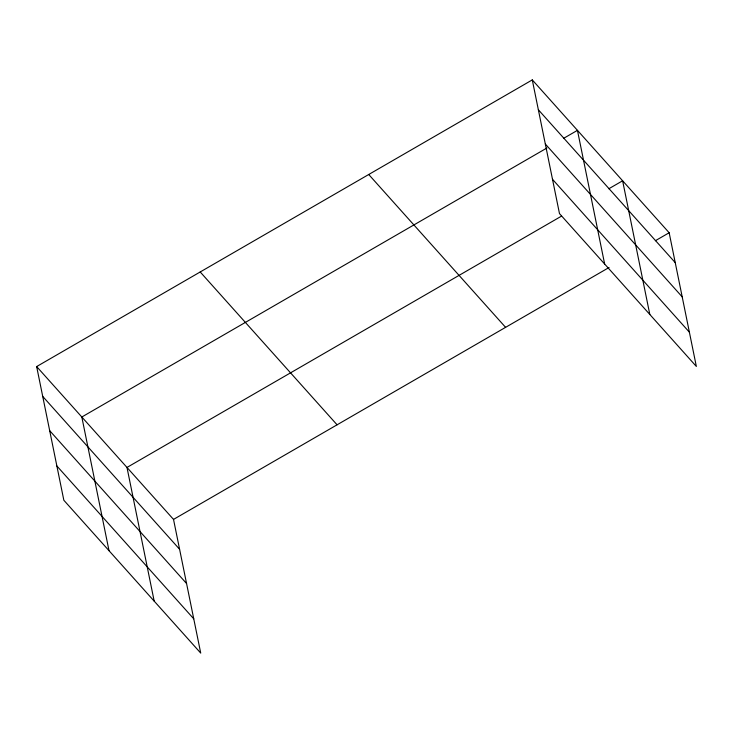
<?xml version="1.0" encoding="UTF-8"?>
<svg xmlns="http://www.w3.org/2000/svg" width="733" height="733" viewBox="0 0 733 733"><rect width="100%" height="100%" fill="white"/><g stroke="black" fill="none" stroke-linecap="round" stroke-linejoin="round"><path stroke-width="1.1" d="M36.65 366.564L173.519 519.413L200.723 653.094L63.844 500.254L36.65 366.564L532.277 79.906L669.156 232.746L696.35 366.436L559.481 213.587L532.277 79.906M546.9 148.011L81.821 417.004L109.015 550.685M563.65 138.326L577.448 130.346L604.643 264.027M561.524 216.116L126.983 467.443L154.187 601.124M608.821 188.757L622.619 180.785L649.814 314.466M173.519 519.413L609.05 267.508M655.357 240.726L669.156 232.746M538.352 109.758L675.221 262.597M545.325 144.016L682.194 296.865M552.508 179.319L689.377 332.168M368.726 174.5L505.596 327.349M200.21 271.97L337.079 424.81M42.725 396.416L179.594 549.264M49.697 430.683L186.567 583.523M56.881 465.986L193.75 618.826"/></g></svg>
